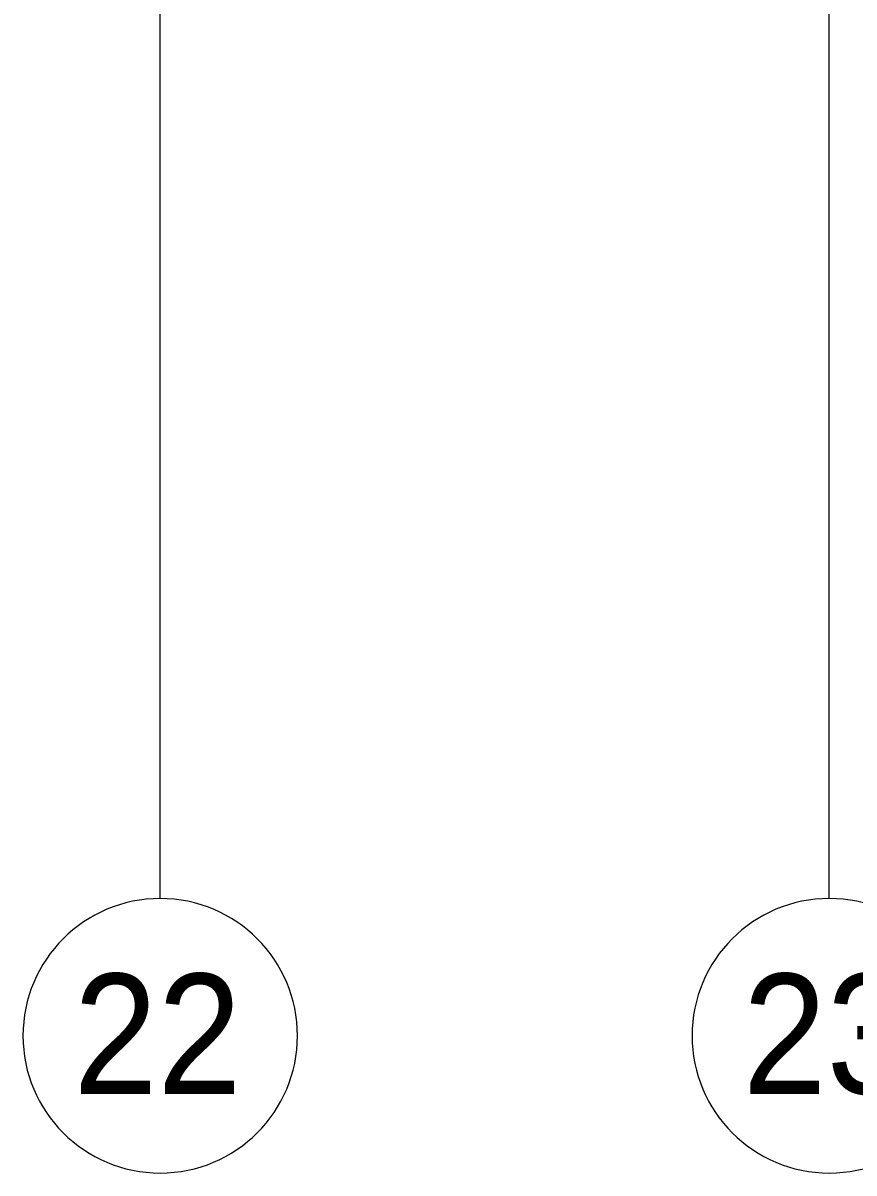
# Model space of a CAD drawing. Header units: millimetres. Extents: x -164500 to 426394, y -23753 to 102118.
# Drawn here: x 228632 to 233476, y 71033 to 77736 of the extents above; entities that cross this region are included whole.
import ezdxf

# ---------------------------------------------------------------- set-up
doc = ezdxf.new("R2010")
doc.units = ezdxf.units.MM
doc.linetypes.add('Осевая', pattern=[6350, 1270, -952.5, 3175, -952.5])
for name, color, linetype, lineweight in [('Оси', 7, 'Continuous', 9), ('Оси-1', 7, 'Continuous', 20), ('Оси-2', 7, 'Осевая', 9)]:
    doc.layers.add(name, color=color, linetype=linetype, lineweight=lineweight)
doc.styles.add('Arial', font='arial.ttf', dxfattribs={"width": 0.9, "height": 700})

# ---------------------------------------------------------------- blocks, each defined once
blk = doc.blocks.new('Ось сетки - D8-29747960-Объем проектирования 2 этажа')
at = {"layer": 'Оси-1'}
for start, end in [(360, 180), (180, 360)]:
    blk.add_arc((0, 0), 4, start, end, dxfattribs=at)
blk = doc.blocks.new('2floor')
at = {"layer": 'Оси'}
for p, q in [((229432.1, -1906.3), (229432.1, 3093.7)), ((233332.1, -1906.3), (233332.1, 3093.7))]:
    blk.add_line(p, q, dxfattribs=at)
at = {"layer": 'Оси-2'}
for p, q in [((229432.1, 3093.7), (229432.1, 22390.1)), ((233332.1, 3093.7), (233332.1, 16915.1))]:
    blk.add_line(p, q, dxfattribs=at)
at = {"layer": 'Оси-1', "xscale": 199.9999999999999, "yscale": 199.9999999999999, "zscale": 199.9999999999999}
for p in [(229432.1, -2706.3), (233332.1, -2706.3)]:
    blk.add_blockref('Ось сетки - D8-29747960-Объем проектирования 2 этажа', p, dxfattribs=at)
at = {"layer": 'Оси', "char_height": 700, "width": 1212.151, "attachment_point": 1, "style": 'Arial'}
for s, insert in [('22', (228926.9, -2345)), ('23', (232826.9, -2345))]:
    blk.add_mtext(s, dxfattribs=dict(at, insert=insert))

msp = doc.modelspace()

# ---------------------------------------------------------------- block references
msp.add_blockref('2floor', (0, 74539.358))

doc.saveas('drawing.dxf')
